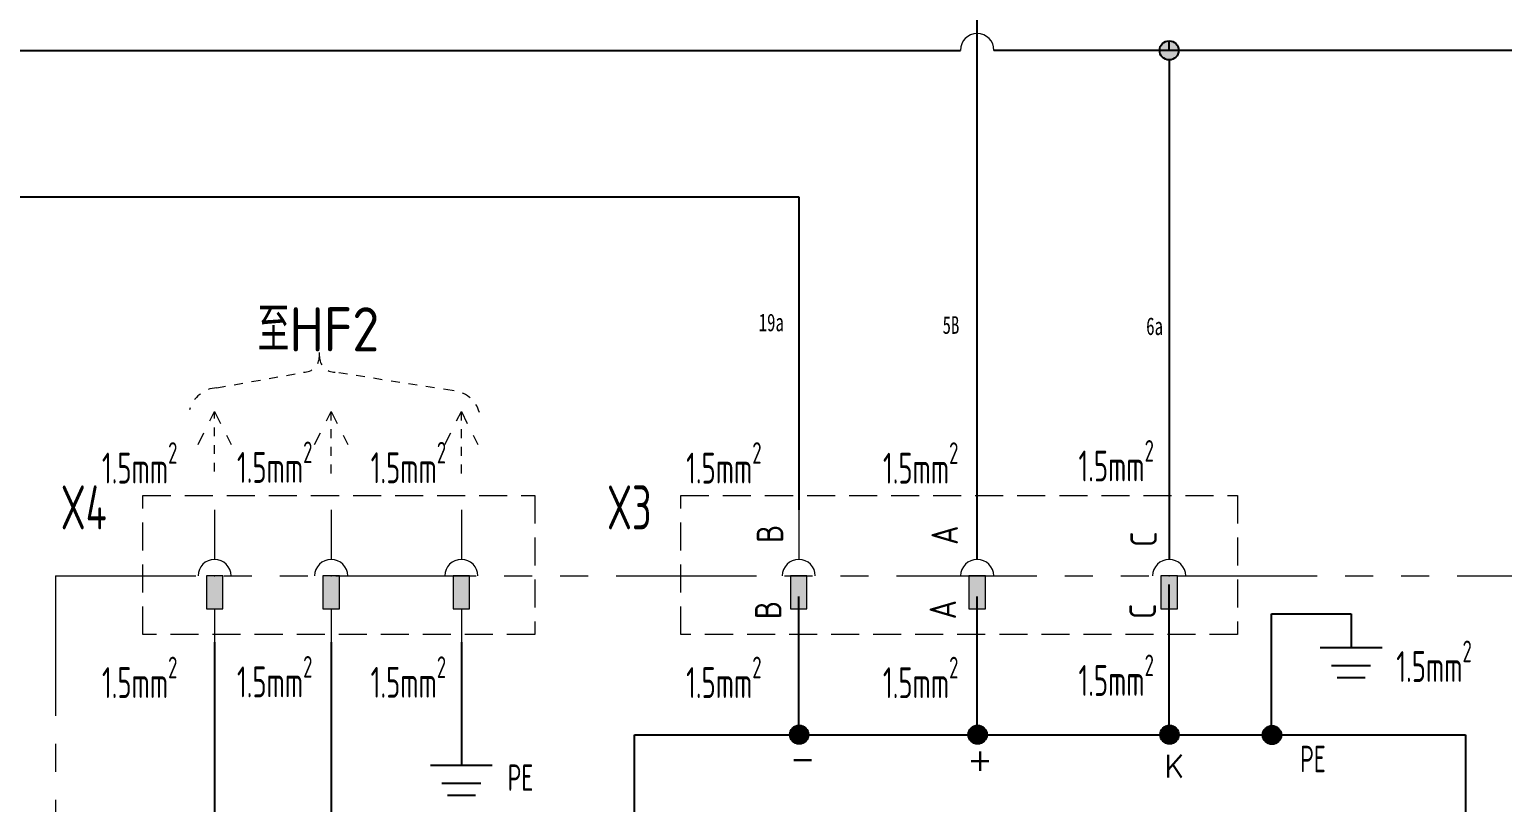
# Model space of a CAD drawing. Header units: millimetres. Extents: x 0 to 842, y 0 to 594.
# Drawn here: x 458.3 to 625.2, y 244 to 331.7 of the extents above; entities that cross this region are included whole.
import ezdxf
from ezdxf.enums import TextEntityAlignment as Align

# ---------------------------------------------------------------- set-up
doc = ezdxf.new("R2010")
doc.units = ezdxf.units.MM
for name, pattern in [('CENTER2', [12, 7, -1, 1, -1, 1, -1]), ('HIDDEN', [9.525, 6.35, -3.175]), ('PHANTOM2', [31.75, 15.875, -3.175, 3.175, -3.175, 3.175, -3.175]), ('虚线', [2, 1, -1])]:
    doc.linetypes.add(name, pattern=pattern)
for name, color, linetype, lineweight in [('BLK_0.5mm^2', 7, 'Continuous', 18), ('SYMS', 7, 'Continuous', 18), ('TAGS', 51, 'Continuous', 18), ('双点划线', 6, 'CENTER2', 18), ('尺寸线层', 3, 'Continuous', 13), ('标注', 3, 'Continuous', 18), ('粗实线层', 7, 'Continuous', 25), ('虚线', 2, 'HIDDEN', 18), ('虚线层', 6, '虚线', 13)]:
    doc.layers.add(name, color=color, linetype=linetype, lineweight=lineweight)
doc.layers.add('触点标识', color=11, linetype='Continuous')
doc.styles.add('WD', font='romans.shx', dxfattribs={"bigfont": 'gbcbig.shx'})
doc.styles.add('WD_IEC', font='isocp2.shx', dxfattribs={"width": 0.9, "bigfont": 'gbcbig.shx'})
doc.styles.add('标准', font='isoct2.shx')
doc.styles.add('海泰标注样式', font='isocp.shx', dxfattribs={"width": 0.7, "bigfont": 'gbcbig.shx'})
doc.styles.add('海泰汉字样式', font='仿宋_GB2312.ttf', dxfattribs={"width": 0.7})

# ---------------------------------------------------------------- blocks, each defined once
blk = doc.blocks.new('HA1X2_1')
blk.add_lwpolyline([(-1.25, -2.5), (0, 0), (1.25, -2.5)])
at = {"style": 'WD_IEC'}
for tag, p in [('DESC1', (0, 5.1)), ('DESC2', (0, 1.25))]:
    blk.add_attdef(tag, text='', height=2.5, dxfattribs=at).set_placement(p, align=Align.CENTER)
blk.add_attdef('X8TERM01', (0, 0), '', height=0.32, dxfattribs=at)
blk = doc.blocks.new('VC01JP_1')
blk.add_hatch(color=256).paths.add_polyline_path([(0.62, -2.5), (0.62, 0), (-0.62, 0), (-0.62, -2.5)], flags=0)
for p, q in [((0, 5), (0, 1.25)), ((0, -2.5), (0, -5))]:
    blk.add_line(p, q)
blk.add_lwpolyline([(0.62, 0), (-0.62, 0), (-0.62, -2.5), (0.62, -2.5)], close=True)
blk.add_arc((0, 0), 1.25, 0, 180)
blk.add_point((0, 0))
at = {"style": 'WD_IEC'}
for tag, p in [('INST', (-5.25, 8)), ('LOC', (-5.25, 5)), ('TAG1', (-5.25, 2)), ('DESC1', (-5.25, -5.1)), ('DESC2', (-5.25, -8.1)), ('DESC3', (-5.25, -11.1))]:
    blk.add_attdef(tag, text='', height=2, dxfattribs=at).set_placement(p, align=Align.RIGHT)
blk.add_attdef('TERM02', text='', height=2, rotation=90, dxfattribs=at).set_placement((-1, 5), align=Align.RIGHT)
for tag, p, height in [('X2TERM02', (0, 5), 0.32), ('X2TERMDESC02', (0, 4.48), 0.32), ('MFG', (2.75, 4), 1.5), ('CAT', (2.75, 1.5), 1.5), ('X4LINK', (-1.25, -1.25), 0.32), ('X1LINK', (1.25, -1.25), 0.32), ('ASSYCODE', (2.75, -2.75), 1), ('FAMILY', (2.75, -4.25), 1), ('X8TERM01', (0, -5), 0.32), ('X8TERMDESC01', (0, -5.52), 0.32), ('CATDESC', (2.75, -5.75), 1)]:
    blk.add_attdef(tag, p, '', height=height, dxfattribs=at)
blk.add_attdef('TERM01', (-1, -5), '', height=2, rotation=90, dxfattribs=at)
blk = doc.blocks.new('bfcgb')
blk.add_hatch(color=256).paths.add_polyline_path([(1495.06, 338, 1), (1492.9, 338, 1)])
blk.add_circle((1493.98, 338), 1.08)

msp = doc.modelspace()

# ---------------------------------------------------------------- linework, layer by layer
for p, q in [((565.67741, 271.60427), (565.67741, 377.86212)), ((587.4182, 329.3035), (587.4182, 330.3835)), ((376.77741, 329.3035), (563.77115, 329.3035)), ((642.38717, 329.3035), (567.58115, 329.3035)), ((587.41946, 328.2235), (587.41946, 271.60427)), ((587.41946, 251.76562), (587.41946, 268.74525)), ((545.47015, 251.76562), (545.47015, 267.38933)), ((565.67741, 251.76562), (565.67741, 267.38933)), ((599.01929, 251.73141), (599.01929, 265.41752)), ((599.01929, 265.41752), (608.0232, 265.41752)), ((608.0232, 265.41752), (608.0232, 261.60187)), ((479.30651, 262.22927), (479.30651, 161.76124)), ((492.51377, 262.22927), (492.51377, 195.95263)), ((507.25582, 262.22927), (507.25582, 252.08229)), ((507.25582, 252.08229), (507.25582, 248.26665)), ((526.8706, 251.73141), (620.98481, 251.73141)), ((526.8706, 235.43158), (526.8706, 251.73141)), ((620.98481, 251.73141), (620.98481, 235.43158))]:
    msp.add_line(p, q)
at = {"color": 1}
for p, q in [((604.51803, 261.60187), (611.52837, 261.60187)), ((605.81833, 259.56857), (610.22806, 259.56857)), ((606.44022, 258.21304), (609.60618, 258.21304)), ((503.75065, 248.26665), (510.76099, 248.26665)), ((505.05095, 246.23335), (509.46068, 246.23335)), ((505.67284, 244.87781), (508.8388, 244.87781))]:
    msp.add_line(p, q, dxfattribs=at)
at = {"color": 7, "ltscale": 0.007597}
for p, q in [((544.46306, 251.73751), (544.54311, 252.13985)), ((544.46306, 251.73751), (544.54311, 252.13985)), ((544.54311, 252.13985), (544.77102, 252.48094)), ((544.54311, 252.13985), (544.77102, 252.48094)), ((544.77102, 252.48094), (545.11211, 252.70885)), ((544.77102, 252.48094), (545.11211, 252.70885)), ((545.11211, 252.70885), (545.51445, 252.78888)), ((545.11211, 252.70885), (545.51445, 252.78888)), ((545.51445, 252.78888), (545.9168, 252.70885)), ((545.51445, 252.78888), (545.9168, 252.70885)), ((545.9168, 252.70885), (546.25788, 252.48094)), ((545.9168, 252.70885), (546.25788, 252.48094)), ((546.25788, 252.48094), (546.4858, 252.13985)), ((546.25788, 252.48094), (546.4858, 252.13985)), ((546.4858, 252.13985), (546.56584, 251.73751)), ((546.4858, 252.13985), (546.56584, 251.73751)), ((564.67033, 251.73751), (564.75037, 252.13985)), ((564.67033, 251.73751), (564.75037, 252.13985)), ((564.75037, 252.13985), (564.97829, 252.48094)), ((564.75037, 252.13985), (564.97829, 252.48094)), ((564.97829, 252.48094), (565.31937, 252.70885)), ((564.97829, 252.48094), (565.31937, 252.70885)), ((565.31937, 252.70885), (565.72172, 252.78888)), ((565.31937, 252.70885), (565.72172, 252.78888)), ((565.72172, 252.78888), (566.12406, 252.70885)), ((565.72172, 252.78888), (566.12406, 252.70885)), ((566.12406, 252.70885), (566.46515, 252.48094)), ((566.12406, 252.70885), (566.46515, 252.48094)), ((566.46515, 252.48094), (566.69306, 252.13985)), ((566.46515, 252.48094), (566.69306, 252.13985)), ((566.69306, 252.13985), (566.77311, 251.73751)), ((566.69306, 252.13985), (566.77311, 251.73751)), ((586.41237, 251.73751), (586.49242, 252.13985)), ((586.41237, 251.73751), (586.49242, 252.13985)), ((586.49242, 252.13985), (586.72033, 252.48094)), ((586.49242, 252.13985), (586.72033, 252.48094)), ((586.72033, 252.48094), (587.06142, 252.70885)), ((586.72033, 252.48094), (587.06142, 252.70885)), ((587.06142, 252.70885), (587.46376, 252.78888)), ((587.06142, 252.70885), (587.46376, 252.78888)), ((587.46376, 252.78888), (587.86611, 252.70885)), ((587.46376, 252.78888), (587.86611, 252.70885)), ((587.86611, 252.70885), (588.20719, 252.48094)), ((587.86611, 252.70885), (588.20719, 252.48094)), ((588.20719, 252.48094), (588.43511, 252.13985)), ((588.20719, 252.48094), (588.43511, 252.13985)), ((588.43511, 252.13985), (588.51515, 251.73751)), ((588.43511, 252.13985), (588.51515, 251.73751)), ((598.0122, 251.7033), (598.09225, 252.10564)), ((598.0122, 251.7033), (598.09225, 252.10564)), ((598.09225, 252.10564), (598.32016, 252.44673)), ((598.09225, 252.10564), (598.32016, 252.44673)), ((598.32016, 252.44673), (598.66125, 252.67464)), ((598.32016, 252.44673), (598.66125, 252.67464)), ((598.66125, 252.67464), (599.06359, 252.75467)), ((598.66125, 252.67464), (599.06359, 252.75467)), ((599.06359, 252.75467), (599.46594, 252.67464)), ((599.06359, 252.75467), (599.46594, 252.67464)), ((599.46594, 252.67464), (599.80702, 252.44673)), ((599.46594, 252.67464), (599.80702, 252.44673)), ((599.80702, 252.44673), (600.03494, 252.10564)), ((599.80702, 252.44673), (600.03494, 252.10564)), ((600.03494, 252.10564), (600.11499, 251.7033)), ((600.03494, 252.10564), (600.11499, 251.7033)), ((544.54311, 251.33516), (544.46306, 251.73751)), ((544.54311, 251.33516), (544.46306, 251.73751)), ((544.77102, 250.99406), (544.54311, 251.33516)), ((544.77102, 250.99406), (544.54311, 251.33516)), ((545.11211, 250.76616), (544.77102, 250.99406)), ((545.11211, 250.76616), (544.77102, 250.99406)), ((545.51445, 250.68612), (545.11211, 250.76616)), ((545.51445, 250.68612), (545.11211, 250.76616)), ((545.9168, 250.76616), (545.51445, 250.68612)), ((545.9168, 250.76616), (545.51445, 250.68612)), ((546.25788, 250.99406), (545.9168, 250.76616)), ((546.25788, 250.99406), (545.9168, 250.76616)), ((546.4858, 251.33516), (546.25788, 250.99406)), ((546.4858, 251.33516), (546.25788, 250.99406)), ((546.56584, 251.73751), (546.4858, 251.33516)), ((546.56584, 251.73751), (546.4858, 251.33516)), ((564.75037, 251.33516), (564.67033, 251.73751)), ((564.75037, 251.33516), (564.67033, 251.73751)), ((564.97829, 250.99406), (564.75037, 251.33516)), ((564.97829, 250.99406), (564.75037, 251.33516)), ((565.31937, 250.76616), (564.97829, 250.99406)), ((565.31937, 250.76616), (564.97829, 250.99406)), ((565.72172, 250.68612), (565.31937, 250.76616)), ((565.72172, 250.68612), (565.31937, 250.76616)), ((566.12406, 250.76616), (565.72172, 250.68612)), ((566.12406, 250.76616), (565.72172, 250.68612)), ((566.46515, 250.99406), (566.12406, 250.76616)), ((566.46515, 250.99406), (566.12406, 250.76616)), ((566.69306, 251.33516), (566.46515, 250.99406)), ((566.69306, 251.33516), (566.46515, 250.99406)), ((566.77311, 251.73751), (566.69306, 251.33516)), ((566.77311, 251.73751), (566.69306, 251.33516)), ((586.49242, 251.33516), (586.41237, 251.73751)), ((586.49242, 251.33516), (586.41237, 251.73751)), ((586.72033, 250.99406), (586.49242, 251.33516)), ((586.72033, 250.99406), (586.49242, 251.33516)), ((587.06142, 250.76616), (586.72033, 250.99406)), ((587.06142, 250.76616), (586.72033, 250.99406)), ((587.46376, 250.68612), (587.06142, 250.76616)), ((587.46376, 250.68612), (587.06142, 250.76616)), ((587.86611, 250.76616), (587.46376, 250.68612)), ((587.86611, 250.76616), (587.46376, 250.68612)), ((588.20719, 250.99406), (587.86611, 250.76616)), ((588.20719, 250.99406), (587.86611, 250.76616)), ((588.43511, 251.33516), (588.20719, 250.99406)), ((588.43511, 251.33516), (588.20719, 250.99406)), ((588.51515, 251.73751), (588.43511, 251.33516)), ((588.51515, 251.73751), (588.43511, 251.33516)), ((598.09225, 251.30095), (598.0122, 251.7033)), ((598.09225, 251.30095), (598.0122, 251.7033)), ((598.32016, 250.95986), (598.09225, 251.30095)), ((598.32016, 250.95986), (598.09225, 251.30095)), ((598.66125, 250.73196), (598.32016, 250.95986)), ((598.66125, 250.73196), (598.32016, 250.95986)), ((599.06359, 250.65192), (598.66125, 250.73196)), ((599.06359, 250.65192), (598.66125, 250.73196)), ((599.46594, 250.73196), (599.06359, 250.65192)), ((599.46594, 250.73196), (599.06359, 250.65192)), ((599.80702, 250.95986), (599.46594, 250.73196)), ((599.80702, 250.95986), (599.46594, 250.73196)), ((600.03494, 251.30095), (599.80702, 250.95986)), ((600.03494, 251.30095), (599.80702, 250.95986)), ((600.11499, 251.7033), (600.03494, 251.30095)), ((600.11499, 251.7033), (600.03494, 251.30095))]:
    msp.add_line(p, q, dxfattribs=at)
at = {"color": 7}
for centre in [(545.51445, 251.73751), (565.72172, 251.73751), (587.46376, 251.73751), (599.06359, 251.7033)]:
    msp.add_circle(centre, 1.05137, dxfattribs=at)
for points in [[(546.4858, 251.33516), (544.46306, 251.73751), (544.77102, 252.48094), (544.54311, 252.13985)], [(546.4858, 251.33516), (544.46306, 251.73751), (544.77102, 252.48094), (544.54311, 252.13985)], [(546.4858, 251.33516), (544.77102, 252.48094), (545.51445, 252.78888), (545.11211, 252.70885)], [(546.4858, 251.33516), (544.77102, 252.48094), (545.51445, 252.78888), (545.11211, 252.70885)], [(546.4858, 251.33516), (545.51445, 252.78888), (546.25788, 252.48094), (545.9168, 252.70885)], [(546.4858, 251.33516), (545.51445, 252.78888), (546.25788, 252.48094), (545.9168, 252.70885)], [(546.4858, 251.33516), (546.25788, 252.48094), (546.56584, 251.73751), (546.4858, 252.13985)], [(546.4858, 251.33516), (546.25788, 252.48094), (546.56584, 251.73751), (546.4858, 252.13985)], [(566.69306, 251.33516), (564.67033, 251.73751), (564.97829, 252.48094), (564.75037, 252.13985)], [(566.69306, 251.33516), (564.67033, 251.73751), (564.97829, 252.48094), (564.75037, 252.13985)], [(566.69306, 251.33516), (564.97829, 252.48094), (565.72172, 252.78888), (565.31937, 252.70885)], [(566.69306, 251.33516), (564.97829, 252.48094), (565.72172, 252.78888), (565.31937, 252.70885)], [(566.69306, 251.33516), (565.72172, 252.78888), (566.46515, 252.48094), (566.12406, 252.70885)], [(566.69306, 251.33516), (565.72172, 252.78888), (566.46515, 252.48094), (566.12406, 252.70885)], [(566.69306, 251.33516), (566.46515, 252.48094), (566.77311, 251.73751), (566.69306, 252.13985)], [(566.69306, 251.33516), (566.46515, 252.48094), (566.77311, 251.73751), (566.69306, 252.13985)], [(588.43511, 251.33516), (586.41237, 251.73751), (586.72033, 252.48094), (586.49242, 252.13985)], [(588.43511, 251.33516), (586.41237, 251.73751), (586.72033, 252.48094), (586.49242, 252.13985)], [(588.43511, 251.33516), (586.72033, 252.48094), (587.46376, 252.78888), (587.06142, 252.70885)], [(588.43511, 251.33516), (586.72033, 252.48094), (587.46376, 252.78888), (587.06142, 252.70885)], [(588.43511, 251.33516), (587.46376, 252.78888), (588.20719, 252.48094), (587.86611, 252.70885)], [(588.43511, 251.33516), (587.46376, 252.78888), (588.20719, 252.48094), (587.86611, 252.70885)], [(588.43511, 251.33516), (588.20719, 252.48094), (588.51515, 251.73751), (588.43511, 252.13985)], [(588.43511, 251.33516), (588.20719, 252.48094), (588.51515, 251.73751), (588.43511, 252.13985)], [(600.03494, 251.30095), (598.0122, 251.7033), (598.32016, 252.44673), (598.09225, 252.10564)], [(600.03494, 251.30095), (598.0122, 251.7033), (598.32016, 252.44673), (598.09225, 252.10564)], [(600.03494, 251.30095), (598.32016, 252.44673), (599.06359, 252.75467), (598.66125, 252.67464)], [(600.03494, 251.30095), (598.32016, 252.44673), (599.06359, 252.75467), (598.66125, 252.67464)], [(600.03494, 251.30095), (599.06359, 252.75467), (599.80702, 252.44673), (599.46594, 252.67464)], [(600.03494, 251.30095), (599.06359, 252.75467), (599.80702, 252.44673), (599.46594, 252.67464)], [(600.03494, 251.30095), (599.80702, 252.44673), (600.11499, 251.7033), (600.03494, 252.10564)], [(600.03494, 251.30095), (599.80702, 252.44673), (600.11499, 251.7033), (600.03494, 252.10564)], [(546.4858, 251.33516), (544.77102, 250.99406), (544.46306, 251.73751), (544.54311, 251.33516)], [(546.4858, 251.33516), (544.77102, 250.99406), (544.46306, 251.73751), (544.54311, 251.33516)], [(546.4858, 251.33516), (545.51445, 250.68612), (544.77102, 250.99406), (545.11211, 250.76616)], [(546.4858, 251.33516), (545.51445, 250.68612), (544.77102, 250.99406), (545.11211, 250.76616)], [(546.4858, 251.33516), (546.25788, 250.99406), (545.51445, 250.68612), (545.9168, 250.76616)], [(546.4858, 251.33516), (546.25788, 250.99406), (545.51445, 250.68612), (545.9168, 250.76616)], [(566.69306, 251.33516), (564.97829, 250.99406), (564.67033, 251.73751), (564.75037, 251.33516)], [(566.69306, 251.33516), (564.97829, 250.99406), (564.67033, 251.73751), (564.75037, 251.33516)], [(566.69306, 251.33516), (565.72172, 250.68612), (564.97829, 250.99406), (565.31937, 250.76616)], [(566.69306, 251.33516), (565.72172, 250.68612), (564.97829, 250.99406), (565.31937, 250.76616)], [(566.69306, 251.33516), (566.46515, 250.99406), (565.72172, 250.68612), (566.12406, 250.76616)], [(566.69306, 251.33516), (566.46515, 250.99406), (565.72172, 250.68612), (566.12406, 250.76616)], [(588.43511, 251.33516), (586.72033, 250.99406), (586.41237, 251.73751), (586.49242, 251.33516)], [(588.43511, 251.33516), (586.72033, 250.99406), (586.41237, 251.73751), (586.49242, 251.33516)], [(588.43511, 251.33516), (587.46376, 250.68612), (586.72033, 250.99406), (587.06142, 250.76616)], [(588.43511, 251.33516), (587.46376, 250.68612), (586.72033, 250.99406), (587.06142, 250.76616)], [(588.43511, 251.33516), (588.20719, 250.99406), (587.46376, 250.68612), (587.86611, 250.76616)], [(588.43511, 251.33516), (588.20719, 250.99406), (587.46376, 250.68612), (587.86611, 250.76616)], [(600.03494, 251.30095), (598.32016, 250.95986), (598.0122, 251.7033), (598.09225, 251.30095)], [(600.03494, 251.30095), (598.32016, 250.95986), (598.0122, 251.7033), (598.09225, 251.30095)], [(600.03494, 251.30095), (599.06359, 250.65192), (598.32016, 250.95986), (598.66125, 250.73196)], [(600.03494, 251.30095), (599.06359, 250.65192), (598.32016, 250.95986), (598.66125, 250.73196)], [(600.03494, 251.30095), (599.80702, 250.95986), (599.06359, 250.65192), (599.46594, 250.73196)], [(600.03494, 251.30095), (599.80702, 250.95986), (599.06359, 250.65192), (599.46594, 250.73196)]]:
    msp.add_solid(points, dxfattribs=at)
at = {"layer": 'BLK_0.5mm^2'}
msp.add_arc((565.67615, 329.3035), 1.905, 0, 180, dxfattribs=at)
at = {"layer": '双点划线', "linetype": 'PHANTOM2'}
for q in [(738.18134, 269.72927), (461.29257, 154.07412)]:
    msp.add_line((461.29257, 269.72927), q, dxfattribs=at)
at = {"layer": '粗实线层'}
for p, q in [((446.61219, 312.68882), (545.47015, 312.68882)), ((545.47015, 312.68882), (545.47015, 277.22927))]:
    msp.add_line(p, q, dxfattribs=at)
at = {"layer": '虚线', "ltscale": 0.5}
for p, q in [((471.17583, 278.85228), (515.59461, 278.85228)), ((471.17583, 263.09664), (471.17583, 278.85228)), ((515.59461, 278.85228), (515.59461, 263.09664)), ((532.11941, 278.85228), (595.17379, 278.85228)), ((532.11941, 263.09664), (532.11941, 278.85228)), ((595.17379, 278.85228), (595.17379, 263.09664)), ((515.59461, 263.09664), (471.17583, 263.09664)), ((595.17379, 263.09664), (532.11941, 263.09664))]:
    msp.add_line(p, q, dxfattribs=at)
at = {"layer": '虚线层'}
for p, q in [((491.17106, 294.61136), (491.17106, 295.06136)), ((479.56655, 291.05348), (489.37106, 292.81136)), ((506.20749, 290.73534), (492.97106, 292.81136)), ((479.30651, 281.56338), (479.30651, 288.36414)), ((492.51377, 281.35093), (492.51377, 288.36414)), ((507.25582, 281.35093), (507.25582, 288.36414))]:
    msp.add_line(p, q, dxfattribs=at)
for centre, radius, start, end in [((489.37106, 294.61136), 1.8, 270, 0), ((492.97106, 294.61136), 1.8, 180, 270), ((479.73505, 287.68314), 3.37455, 92.8620485, 164.7634111), ((506.039, 287.365), 3.37455, 15.2365889, 87.1379515)]:
    msp.add_arc(centre, radius, start, end, dxfattribs=at)

# ---------------------------------------------------------------- block references
msp.add_blockref('bfcgb', (-906.56591, -8.69758))
msp.add_blockref('bfcgb', (-906.56591, -8.69758))
at = {"layer": 'SYMS', "linetype": 'PHANTOM2', "xscale": 1.5, "yscale": 1.5, "zscale": 1.5}
for p in [(479.30651, 269.72927), (492.51377, 269.72927), (507.25582, 269.72927), (545.47015, 269.72927), (565.67741, 269.72927), (587.41946, 269.72927)]:
    msp.add_blockref('VC01JP_1', p, dxfattribs=at)
at = {"layer": '虚线层', "xscale": 1.5, "yscale": 1.5, "zscale": 1.5}
for p in [(479.30651, 288.36414), (492.51377, 288.36414), (507.25582, 288.36414)]:
    msp.add_blockref('HA1X2_1', p, dxfattribs=at)

# ---------------------------------------------------------------- texts
at = {"char_height": 3, "attachment_point": 1, "rotation": 90, "style": 'WD_IEC'}
for s, width, insert in [('{\\C4;B}', 3.1387577, (540.70962, 273.46959)), ('{\\C4;A}', 3.7926653, (560.49663, 273.24456)), ('{\\C4;C}', 4.7643215, (583.02727, 273.01862)), ('{\\C4;B}', 3.1387577, (540.50378, 264.83106)), ('{\\C4;A}', 3.7926653, (560.29079, 264.8117)), ('{\\C4;C}', 4.7643215, (582.92434, 264.84286))]:
    msp.add_mtext_dynamic_manual_height_columns(s, width=width, gutter_width=10, heights=[0], dxfattribs=dict(at, insert=insert))
at = {"layer": 'TAGS', "char_height": 3, "width": 21.0013549, "attachment_point": 1, "line_spacing_factor": 0.99982, "style": 'WD'}
for insert in [(602.25392, 250.47215), (512.49719, 248.35955)]:
    msp.add_mtext('{\\Fisocp2,gbcbig|c134;\\W0.7;\\C3;PE}', dxfattribs=dict(at, insert=insert))
at = {"layer": 'TAGS', "char_height": 3, "width": 21.0013549, "attachment_point": 1, "style": 'WD'}
for s, insert in [('{\\H0.8571x;-}', (544.48197, 250.31392)), ('{\\H0.8571x;+}', (564.57373, 250.20282)), ('{\\H0.8571x;K}', (586.85297, 249.44856))]:
    msp.add_mtext(s, dxfattribs=dict(at, insert=insert))
at = {"layer": '尺寸线层', "insert": (484.18801, 300.18318), "char_height": 5, "width": 42.5209704, "attachment_point": 1, "style": '标准'}
msp.add_mtext('{\\Fisocp2,gbcbig|c134;\\C3;至HF2}', dxfattribs=at)
at = {"layer": '尺寸线层', "char_height": 5, "width": 51.18948, "attachment_point": 1, "line_spacing_factor": 0.99982, "style": '标准'}
for s, insert in [('{\\Fisocp2,gbcbig|c0;\\W0.7;\\C3;X\\Fisocp2,gbcbig|c134;4}', (461.87691, 279.9959)), ('{\\Fisocp2,gbcbig|c0;\\W0.7;\\C3;X\\Fisocp2,gbcbig|c134;3}', (523.74888, 279.9959))]:
    msp.add_mtext(s, dxfattribs=dict(at, insert=insert))
at = {"layer": '标注', "color": 2, "char_height": 3.5, "width": 12.7561908, "attachment_point": 1, "style": '海泰标注样式'}
for insert in [(466.55032, 284.89009), (481.84305, 284.96784), (496.9853, 284.9258), (532.71396, 284.89009), (555.00669, 284.87739), (577.14895, 285.12918), (613.15231, 262.39846), (466.55032, 260.57715), (481.84305, 260.6549), (496.9853, 260.61286), (532.71396, 260.57715), (555.00669, 260.56445), (577.14895, 260.81625)]:
    msp.add_mtext('\\A1;1.5mm{\\H0.7x;\\S2^ ;}', dxfattribs=dict(at, insert=insert))
at = {"layer": '触点标识', "char_height": 2, "attachment_point": 1, "style": '海泰汉字样式'}
for s, width, insert in [('19a', 7.9659323, (540.92543, 299.46357)), ('5B', 7.1450312, (561.75577, 299.17056)), ('6a', 2.0398498, (584.81702, 299.0411))]:
    msp.add_mtext_dynamic_manual_height_columns(s, width=width, gutter_width=10, heights=[0], dxfattribs=dict(at, insert=insert))

doc.saveas('drawing.dxf')
